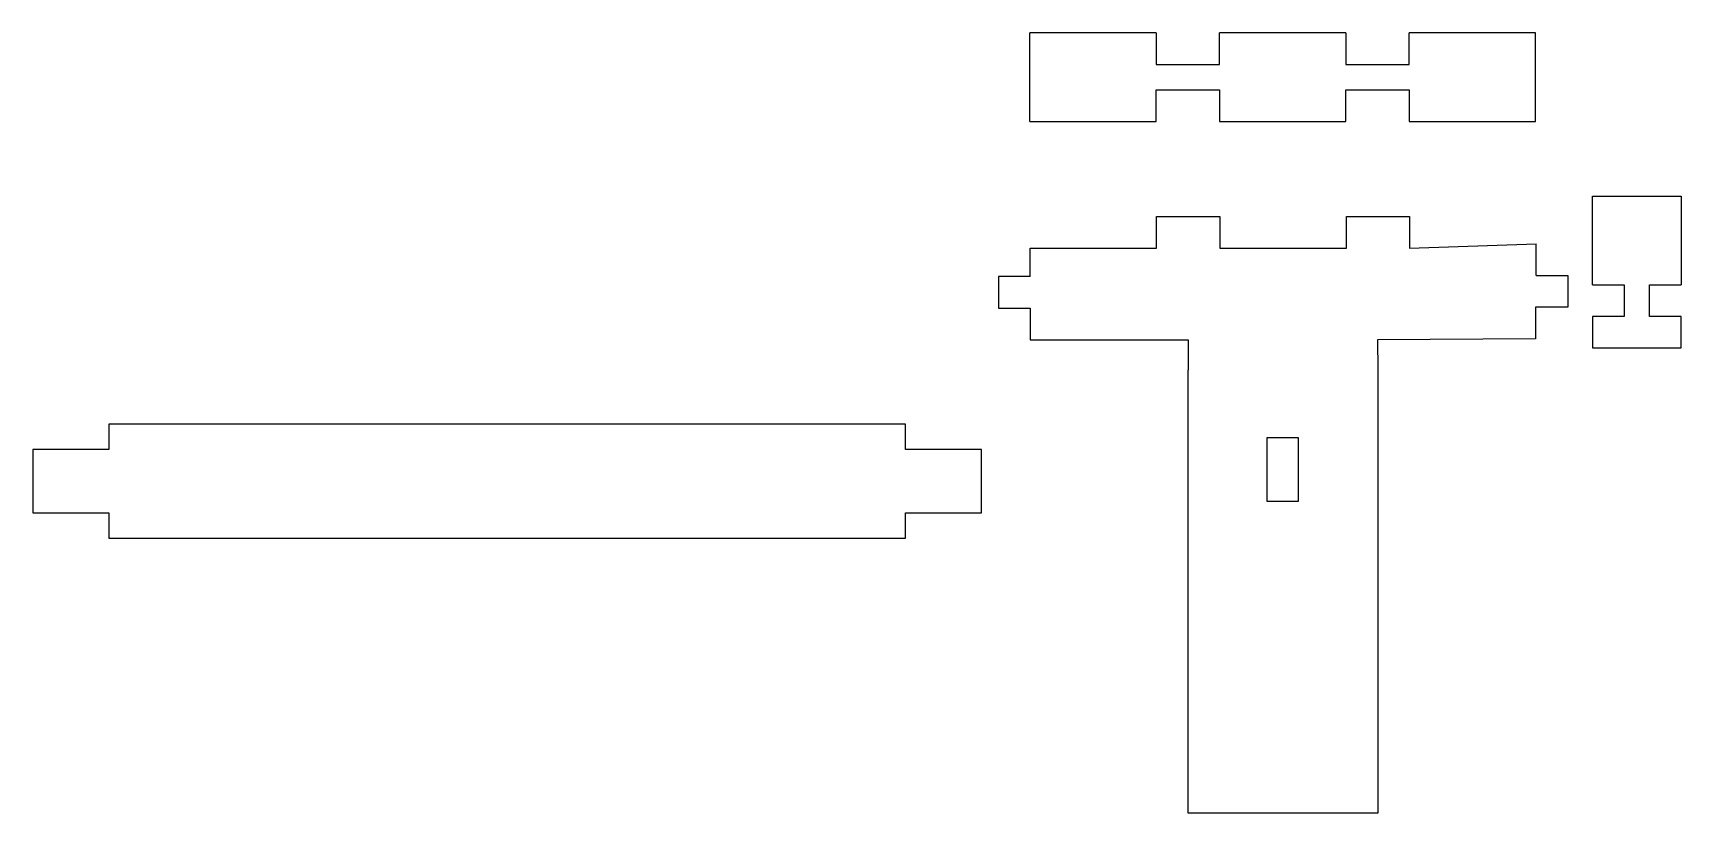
# Model space of a CAD drawing. Header units: millimetres. Extents: x -198 to 63, y -49 to 74.
import ezdxf

# ---------------------------------------------------------------- set-up
doc = ezdxf.new("R2010")
doc.units = ezdxf.units.MM

msp = doc.modelspace()

# ---------------------------------------------------------------- linework, layer by layer
for p, q in [((-20, 74), (-40, 74)), ((-40, 60), (-40, 74)), ((-20, 74), (-20, 69)), ((10, 74), (-10, 74)), ((-10, 69), (-10, 74)), ((10, 74), (10, 69)), ((40, 74), (20, 74)), ((20, 69), (20, 74)), ((40, 60), (40, 74)), ((-20, 69), (-10, 69)), ((10, 69), (20, 69)), ((-20, 60), (-20, 65)), ((-20, 65), (-10, 65)), ((-10, 65), (-10, 60)), ((10, 60), (10, 65)), ((10, 65), (20, 65)), ((20, 65), (20, 60)), ((-40, 60), (-20, 60)), ((-10, 60), (10, 60)), ((20, 60), (40, 60)), ((48.99, 34.2), (48.99, 48.2)), ((48.99, 48.2), (62.99, 48.2)), ((62.99, 48.2), (62.99, 34.2)), ((-19.93, 40), (-19.93, 45)), ((-19.93, 45), (-9.93, 45)), ((-9.93, 45), (-9.93, 40)), ((10.07, 40), (10.07, 45)), ((10.07, 45), (20.07, 45)), ((20.07, 45), (20.07, 40)), ((-39.93, 35.51), (-39.93, 40)), ((-39.93, 40), (-19.93, 40)), ((-9.93, 40), (10.07, 40)), ((20.07, 40), (40.07, 40.66)), ((40.08, 35.66), (40.07, 40.66)), ((-39.93, 35.51), (-44.93, 35.51)), ((-44.93, 35.51), (-44.93, 30.51)), ((40.08, 35.66), (45.08, 35.66)), ((45.08, 35.66), (45.08, 30.66)), ((48.99, 34.2), (53.99, 34.2)), ((53.99, 34.2), (53.99, 29.2)), ((57.99, 29.2), (57.99, 34.2)), ((57.99, 34.2), (62.99, 34.2)), ((-44.93, 30.51), (-39.93, 30.51)), ((-39.93, 30.51), (-39.93, 25.51)), ((45.08, 30.66), (40, 30.63)), ((40, 30.63), (40, 25.63)), ((48.99, 29.2), (48.99, 24.2)), ((53.99, 29.2), (48.99, 29.2)), ((62.99, 29.2), (57.99, 29.2)), ((62.99, 24.2), (62.99, 29.2)), ((-39.93, 25.51), (-14.93, 25.51)), ((-14.93, 25.51), (-14.93, 20.68)), ((40, 25.63), (15, 25.47)), ((15, 25.47), (15.07, 20.68)), ((48.99, 24.2), (62.99, 24.2)), ((-14.93, -49.32), (-14.93, 20.68)), ((15.07, 20.68), (15.07, -49.32)), ((-59.62, 12.14), (-185.62, 12.14)), ((-185.62, 12.14), (-185.62, 8.14)), ((-59.62, 8.14), (-59.62, 12.14)), ((-185.62, 8.14), (-197.62, 8.14)), ((-197.62, 8.14), (-197.62, -1.86)), ((-47.62, 8.14), (-59.62, 8.14)), ((-47.62, -1.86), (-47.62, 8.14)), ((2.5, 10), (-2.5, 10)), ((-2.5, 10), (-2.5, 0)), ((2.5, 0), (2.5, 10)), ((-2.5, 0), (2.5, 0)), ((-197.62, -1.86), (-185.62, -1.86)), ((-185.62, -1.86), (-185.62, -5.86)), ((-59.62, -1.86), (-47.62, -1.86)), ((-59.62, -5.86), (-59.62, -1.86)), ((-185.62, -5.86), (-59.62, -5.86)), ((15.07, -49.32), (-14.93, -49.32))]:
    msp.add_line(p, q)

doc.saveas('drawing.dxf')
